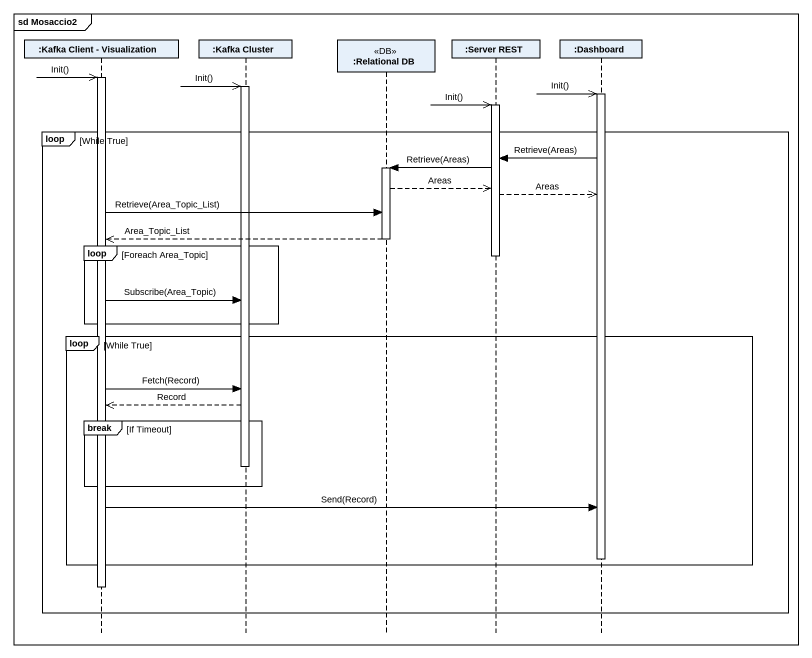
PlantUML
@startuml
mainframe sd Mosaccio2
hide footbox
participant ":Kafka Client - Visualization" as Kafka_Client_Visualization
participant ":Kafka Cluster" as Kafka_Cluster
participant ":Relational DB" as Relational_DB <<DB>>
participant ":Server REST" as Server_REST
participant ":Dashboard" as Dashboard

Kafka_Client_Visualization ->> Kafka_Client_Visualization : Init()
activate Kafka_Client_Visualization
Kafka_Cluster ->> Kafka_Cluster : Init()
activate Kafka_Cluster
Dashboard ->> Dashboard : Init()
activate Dashboard
Server_REST ->> Server_REST : Init()
activate Server_REST
loop While True
  Dashboard -> Server_REST : Retrieve(Areas)
  Server_REST -> Relational_DB : Retrieve(Areas)
  activate Relational_DB
  Relational_DB -->> Server_REST : Areas
  Server_REST -->> Dashboard : Areas
  Kafka_Client_Visualization -> Relational_DB : Retrieve(Area_Topic_List)
  Relational_DB -->> Kafka_Client_Visualization : Area_Topic_List
  deactivate Relational_DB
  loop Foreach Area_Topic
    deactivate Server_REST
    Kafka_Client_Visualization -> Kafka_Cluster : Subscribe(Area_Topic)
  end
  loop While True
    Kafka_Client_Visualization -> Kafka_Cluster : Fetch(Record)
    Kafka_Cluster -->> Kafka_Client_Visualization : Record
    break If Timeout
      deactivate Kafka_Cluster
    end
    Kafka_Client_Visualization -> Dashboard : Send(Record)
    deactivate Dashboard
  end
  deactivate Kafka_Client_Visualization
end
@enduml
